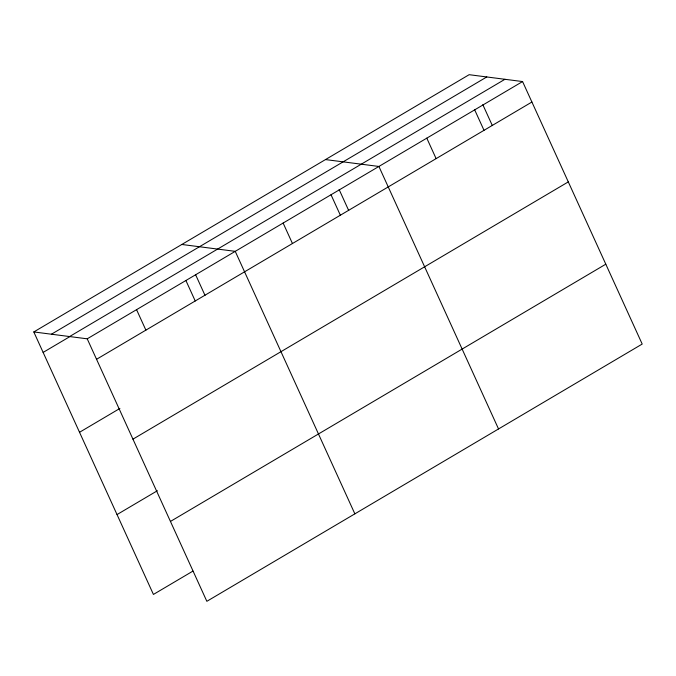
<?xml version="1.0" encoding="UTF-8"?>
<svg xmlns="http://www.w3.org/2000/svg" width="676" height="676" viewBox="0 0 676 676"><rect width="100%" height="100%" fill="white"/><g stroke="black" fill="none" stroke-linecap="round" stroke-linejoin="round"><path stroke-width="1.01" d="M33.8 331.941L469.152 74.69L522.573 81.559L642.2 344.059L206.848 601.31L87.221 338.82L33.8 331.941L153.427 594.441L192.897 571.119M51.427 334.214L486.779 76.954M69.594 336.547L504.947 79.286M43.129 352.416L70.042 336.513M87.221 338.82L522.573 81.559M96.55 359.286L531.902 102.025M79.531 432.285L119.897 408.431M132.944 439.155L568.296 181.895M117.032 514.571L157.398 490.717M170.445 521.441L605.797 264.189M325.486 159.578L378.906 166.457L498.533 428.956M181.819 244.475L235.24 251.345L354.866 513.845M482.816 104.662L492.348 125.584M474.687 109.858L484.016 130.324M426.793 138.157L436.121 158.623M339.149 189.559L348.681 210.481M331.02 194.756L340.349 215.221M283.126 223.046L292.454 243.521M195.482 274.456L205.014 295.37M185.9 280.506L195.229 300.972M136.56 309.659L145.889 330.133"/></g></svg>
